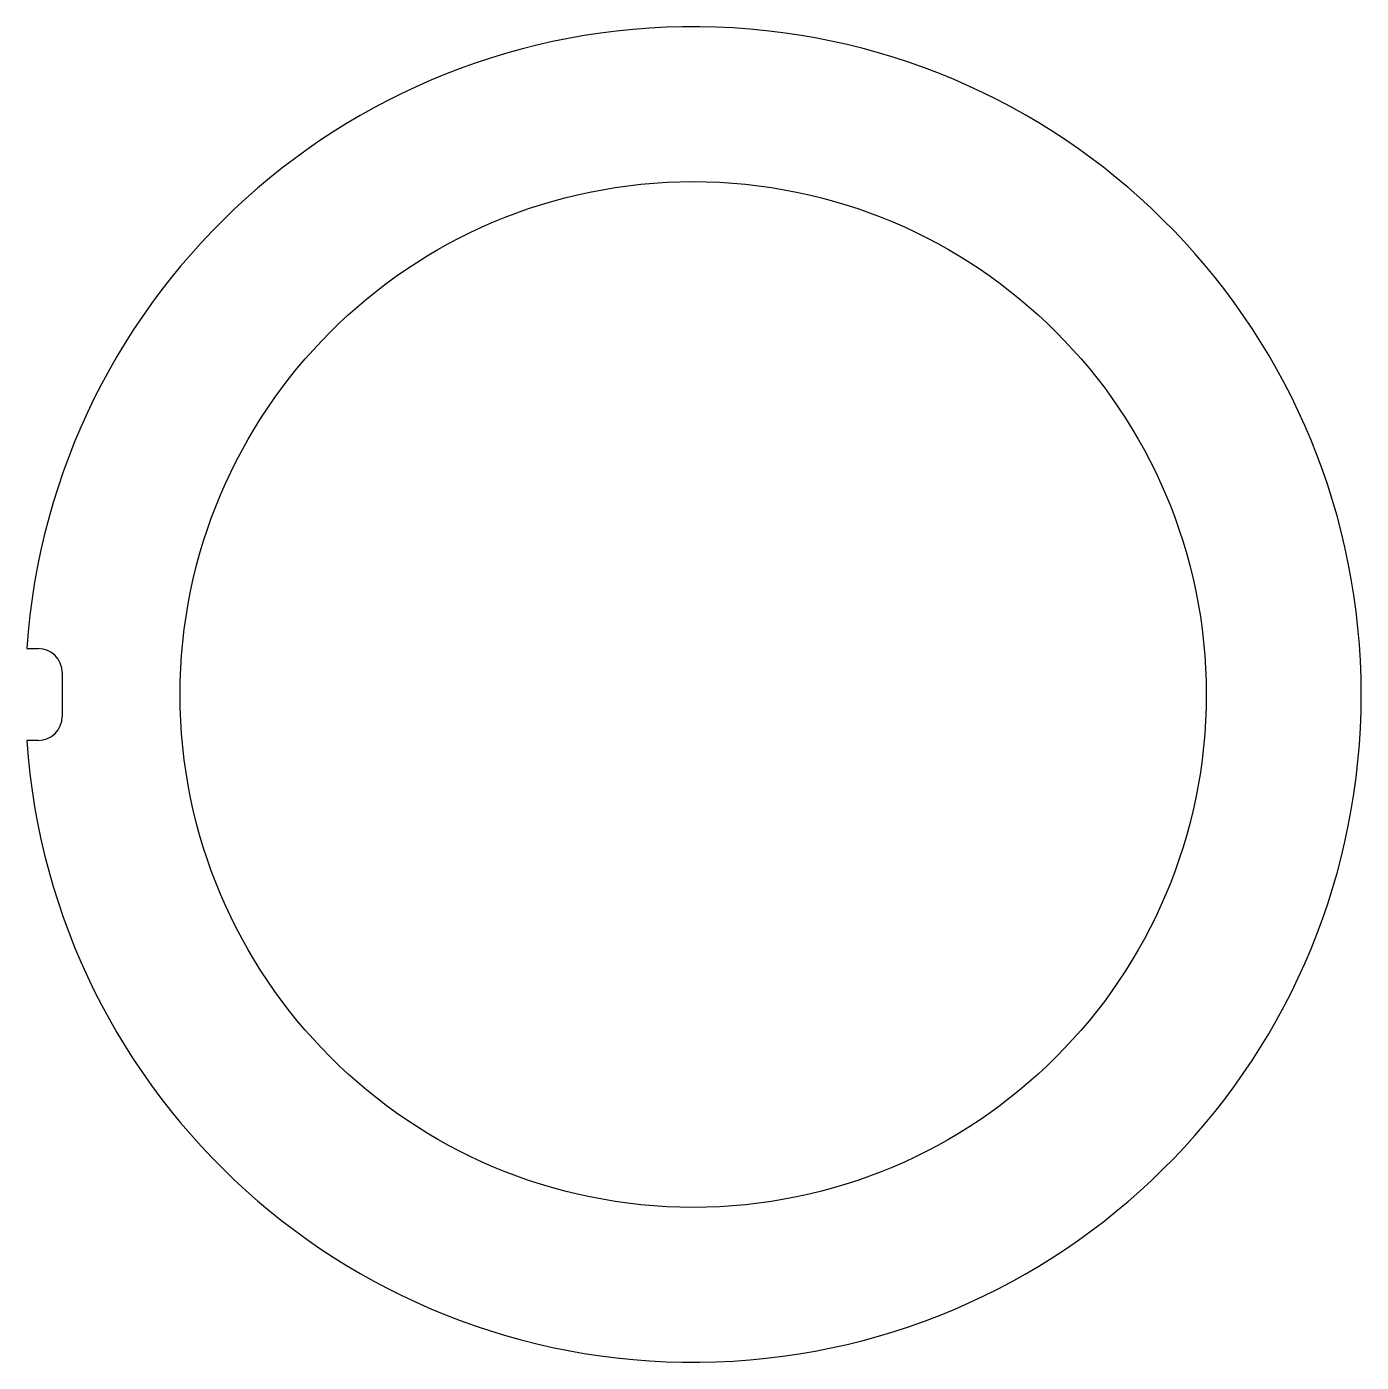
# Model space of a CAD drawing. Header units: millimetres. Extents: x -16.7 to 16.7, y -16.7 to 16.7.
import ezdxf

# ---------------------------------------------------------------- set-up
doc = ezdxf.new("R2010")
doc.units = ezdxf.units.MM

msp = doc.modelspace()

# ---------------------------------------------------------------- linework, layer by layer
at = {"color": 7, "linetype": 'Continuous', "lineweight": 25}
for p, q in [((-16.66, 1.15), (-16.374, 1.15)), ((-15.774, 0.55), (-15.774, -0.55)), ((-16.374, -1.15), (-16.66, -1.15))]:
    msp.add_line(p, q, dxfattribs=at)
msp.add_circle((0, 0), 12.825, dxfattribs=at)
for centre, radius, start, end in [((0, 0), 16.7, 183.9486, 176.0514), ((-16.374, 0.55), 0.6, 0, 90), ((-16.374, -0.55), 0.6, 270, 0)]:
    msp.add_arc(centre, radius, start, end, dxfattribs=at)

doc.saveas('drawing.dxf')
